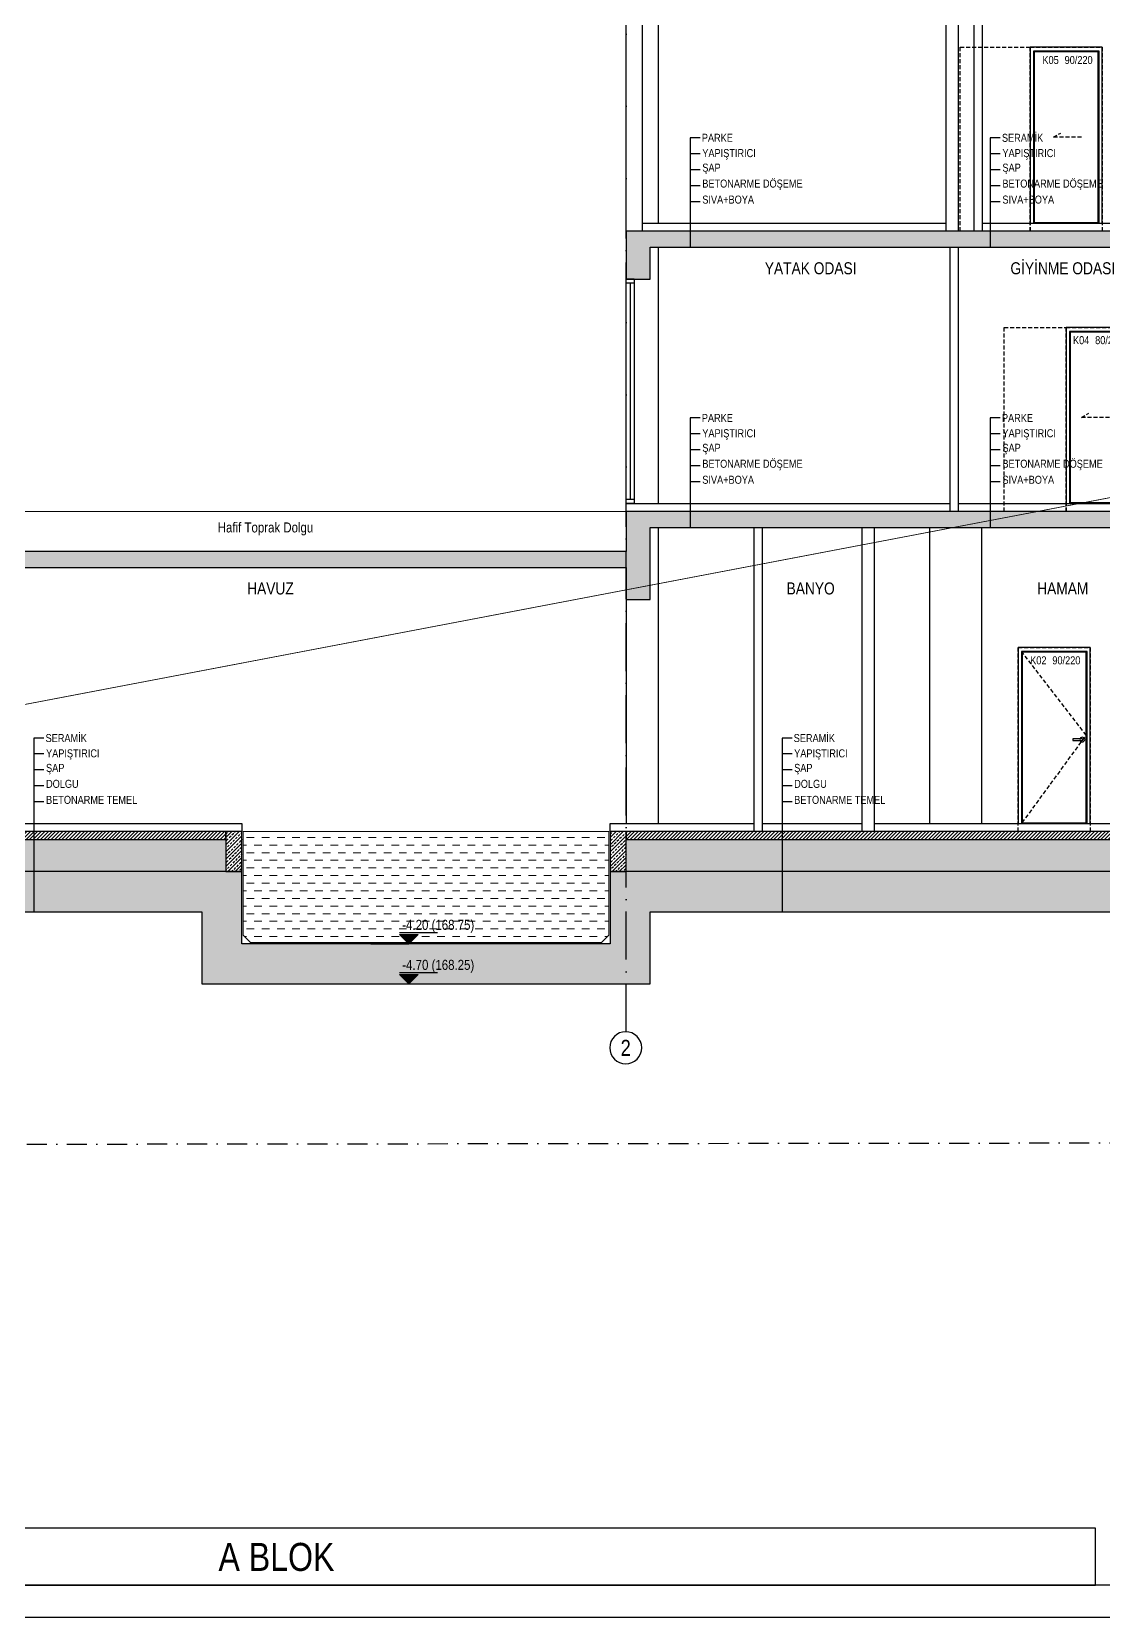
# Model space of a CAD drawing. Header units: millimetres. Extents: x 82776 to 137242, y 11666 to 27998.
# Drawn here: x 115761 to 117100, y 24998 to 26978 of the extents above; entities that cross this region are included whole.
import ezdxf
from ezdxf.enums import TextEntityAlignment as Align

# ---------------------------------------------------------------- set-up
doc = ezdxf.new("R2010")
doc.units = ezdxf.units.MM
for name, pattern in [('ACAD_ISO10W100', [18, 12, -3, 0, -3]), ('DASHDOT', [1, 0.5, -0.25, 0, -0.25]), ('DASHED', [15, 10, -5])]:
    doc.linetypes.add(name, pattern=pattern)
for name, color, linetype in [('0_IFC_Door_Text', 11, 'Continuous'), ('0_IFC_Elevation_4', 11, 'Continuous'), ('0_IFC_Elevation_5', 252, 'Continuous'), ('0_IFC_Grid', 14, 'ACAD_ISO10W100'), ('0_IFC_Grid_Text_100', 14, 'Continuous'), ('0_IFC_Hatch_Structure', 251, 'Continuous'), ('0_IFC_Legend_Viewport', 7, 'Continuous'), ('0_IFC_Notation_Level_50', 160, 'Continuous'), ('0_IFC_Notation_Section_50', 10, 'Continuous'), ('0_IFC_Room_Text(No)_50', 12, 'Continuous'), ('0_IFC_Text_Explanation_50', 231, 'Continuous'), ('1_IFC_Concrete_Section', 50, 'Continuous'), ('2_IFC_Wall', 130, 'Continuous'), ('3_IFC_Window', 136, 'Continuous'), ('4_IFC_Floor_Cladding', 143, 'Continuous'), ('7_IFC_Landscape', 45, 'Continuous')]:
    doc.layers.add(name, color=color, linetype=linetype)
doc.styles.add('IFC_TEXT', font='ARIALN.TTF')
doc.styles.add('MARITZA_A1-A2-A3  BLOK_231117$0$IFC_TEXT', font='ARIALN.TTF')

# ---------------------------------------------------------------- blocks, each defined once
blk = doc.blocks.new('*U2167')
blk.add_lwpolyline([(-3170.3, 0), (-1182.8, 0), (-1182.8, 71.5), (-3170.3, 71.5)], close=True)
at = {"layer": '0_IFC_Legend_Viewport', "transparency": 33554687}
blk.add_lwpolyline([(-3170.3, 2920), (0, 2920), (0, 0), (-3170.3, 0)], close=True, dxfattribs=at)
at = {"style": 'IFC_TEXT'}
for tag, p in [('PAFTA', (-2412.2, 17.9)), ('KOT', (-1159.1, 18)), ('OLCEK', (-110.4, 17.9))]:
    blk.add_attdef(tag, p, '', height=35, dxfattribs=at)
blk = doc.blocks.new('*U1033')
blk.add_wipeout([(0, 220), (90, 220), (90, 0), (0, 0)]).dxf.layer = '0_IFC_Elevation_5'
at = {"layer": '0_IFC_Elevation_4'}
for points in [[(0, 0), (0, 220), (90, 220), (90, 0)], [(5, 1), (5, 214), (85, 214), (85, 1)]]:
    blk.add_lwpolyline(points, close=True, dxfattribs=at)
blk.add_lwpolyline([(4, 0), (4, 215), (86, 215), (86, 0)], dxfattribs=at)
at = {"layer": '0_IFC_Elevation_5', "linetype": 'DASHED', "ltscale": 0.5}
blk.add_lwpolyline([(90, -10), (90, 220), (0, 220), (0, -10)], close=True, dxfattribs=at)
blk.add_lwpolyline([(85, 1), (5, 110.5), (85, 214)], dxfattribs=at)
at = {"layer": '0_IFC_Elevation_5'}
blk.add_lwpolyline([(10, 104, -1), (10, 106), (22, 106), (22, 104)], format="xyb", close=True, dxfattribs=at)
blk.add_circle((10, 105), 3, dxfattribs=at)
blk = doc.blocks.new('0_IFC_DOOR_TAG_50')
at = {"layer": '0_IFC_Door_Text', "style": 'IFC_TEXT'}
for tag, p in [('DOOR_TYPE', (0, 0)), ('DOOR_SIZE', (27.7, 0))]:
    blk.add_attdef(tag, p, '', height=10, dxfattribs=at)
blk = doc.blocks.new('*U2035')
blk.add_wipeout([(-6, -4.5), (-86, -4.5), (-86, -224.5), (-6, -224.5)]).dxf.layer = '0_IFC_Elevation_5'
at = {"layer": '0_IFC_Elevation_4'}
for points in [[(-6, -224.5), (-6, -4.5), (-86, -4.5), (-86, -224.5)], [(-11, -223.5), (-11, -10.5), (-81, -10.5), (-81, -223.5)]]:
    blk.add_lwpolyline(points, close=True, dxfattribs=at)
blk.add_lwpolyline([(-10, -224.5), (-10, -9.5), (-82, -9.5), (-82, -224.5)], dxfattribs=at)
at = {"layer": '0_IFC_Elevation_5', "linetype": 'DASHED', "ltscale": 0.5}
for points in [[(-163.5, -234.5), (-163.5, -4.5), (-86, -4.5), (-86, -234.5)], [(-86, -234.5), (-86, -4.5), (-6, -4.5), (-6, -234.5)]]:
    blk.add_lwpolyline(points, close=True, dxfattribs=at)
blk.add_lwpolyline([(-32.1, -117), (-67.1, -117), (-58, -111.7)], dxfattribs=at)
blk = doc.blocks.new('*U365')
blk.add_wipeout([(-50, 0), (-50, -10), (230, -10), (230, 0)]).dxf.layer = '3_IFC_Window'
at = {"layer": '3_IFC_Window'}
blk.add_lwpolyline([(-50, 0), (-50, -10), (230, -10), (230, 0)], close=True, dxfattribs=at)
for points in [[(-45, 0), (-45, -10)], [(225, 0), (225, -10)], [(230, 0), (230, -10)], [(225, -5), (-45, -5)]]:
    blk.add_lwpolyline(points, dxfattribs=at)
blk = doc.blocks.new('K05_GR')
blk.add_wipeout([(4, 5), (-86, 5), (-86, -215), (4, -215)]).dxf.layer = '0_IFC_Elevation_5'
at = {"layer": '0_IFC_Elevation_4'}
for points in [[(4, -215), (4, 5), (-86, 5), (-86, -215)], [(-1, -214), (-1, -1), (-81, -1), (-81, -214)]]:
    blk.add_lwpolyline(points, close=True, dxfattribs=at)
blk.add_lwpolyline([(0, -215), (0, 0), (-82, 0), (-82, -215)], dxfattribs=at)
at = {"layer": '0_IFC_Elevation_5', "linetype": 'DASHED', "ltscale": 0.5}
for points in [[(-173.5, -225), (-173.5, 5), (-86, 5), (-86, -225)], [(-86, -225), (-86, 5), (4, 5), (4, -225)]]:
    blk.add_lwpolyline(points, close=True, dxfattribs=at)
blk.add_lwpolyline([(-22.1, -107.5), (-57.1, -107.5), (-48, -102.2)], dxfattribs=at)
blk = doc.blocks.new('A_A-A KST_ALTLIK')
at = {"lineweight": 0, "true_color": 0x197c86}
h = blk.add_hatch(dxfattribs=at)
h.set_pattern_fill('DASH', color=136, scale=3, angle=180)
h.set_pattern_definition([(180, (-635312.197, -4152569.494), (-9.525, -9.525), [9.525, -9.525])])
h.paths.add_polyline_path([(-1343.5, 50), (-886.5, 50), (-886.5, -79.4), (-895.6, -88.5), (-1334.4, -88.5), (-1343.5, -79.4)])
at = {"layer": '0_IFC_Elevation_5'}
h = blk.add_hatch(dxfattribs=at)
h.set_pattern_fill('AR-CONC', color=256, scale=0.1, angle=180)
h.set_pattern_definition([(230, (-109822.608, -13827.086), (-18.218467, 1.5939086), [1.905, -20.955]), (175, (-109822.608, -13827.086), (3.524342, -19.1056845), [1.524, -16.7640584]), (280.451445, (-109824.126, -13826.953), (-14.6941247, -17.5117752), [1.619001, -17.8090245]), (226.1842, (-109822.608, -13832.166), (-27.107904, 4.204233), [2.8575, -31.4325]), (276.635558, (-109824.867, -13831.815), (-23.7404134, -24.7426125), [2.428502, -26.713561]), (171.18415, (-109822.608, -13832.166), (-23.7404134, -24.7426125), [2.285997, -25.145973]), (201, (-109825.148, -13830.896), (-15.1614391, 10.2265198), [1.905, -20.955]), (146, (-109825.148, -13830.896), (-6.1802028, -18.4187966), [1.524, -16.764]), (251.451445, (-109826.412, -13830.044), (-21.341642, -8.192277), [1.619001, -17.8089938]), (217.5, (-109822.608, -13827.086), (-0.30886033, -8.4555039), [0, -16.5608, 0, -17.018, 0, -16.8275]), (187.5, (-109822.608, -13827.086), (-6.68196625, -10.0180575), [0, -9.7028, 0, -16.1798, 0, -6.4135]), (147.5, (-109816.944, -13827.086), (-13.5590595, 0.5728744), [0, -6.35, 0, -19.812, 0, -26.289]), (137.5, (-109814.404, -13827.086), (-14.8129181, -2.5426491), [0, -8.255, 0, -13.1572, 0, -18.669])])
h.paths.add_polyline_path([(-1795, 40), (-1365, 40), (-1365, 0), (-1795, 0)])
h = blk.add_hatch(dxfattribs=at)
h.set_pattern_fill('AR-CONC', color=256, scale=0.1, angle=180)
h.set_pattern_definition([(230, (-108892.608, -13827.086), (-18.218467, 1.5939086), [1.905, -20.955]), (175, (-108892.608, -13827.086), (3.524342, -19.1056845), [1.524, -16.7640584]), (280.451445, (-108894.126, -13826.953), (-14.6941247, -17.5117752), [1.619001, -17.8090245]), (226.1842, (-108892.608, -13832.166), (-27.107904, 4.204233), [2.8575, -31.4325]), (276.635558, (-108894.867, -13831.815), (-23.7404134, -24.7426125), [2.428502, -26.713561]), (171.18415, (-108892.608, -13832.166), (-23.7404134, -24.7426125), [2.285997, -25.145973]), (201, (-108895.148, -13830.896), (-15.1614391, 10.2265198), [1.905, -20.955]), (146, (-108895.148, -13830.896), (-6.1802028, -18.4187966), [1.524, -16.764]), (251.451445, (-108896.412, -13830.044), (-21.341642, -8.192277), [1.619001, -17.8089938]), (217.5, (-108892.608, -13827.086), (-0.30886033, -8.4555039), [0, -16.5608, 0, -17.018, 0, -16.8275]), (187.5, (-108892.608, -13827.086), (-6.68196625, -10.0180575), [0, -9.7028, 0, -16.1798, 0, -6.4135]), (147.5, (-108886.944, -13827.086), (-13.5590595, 0.5728744), [0, -6.35, 0, -19.812, 0, -26.289]), (137.5, (-108884.404, -13827.086), (-14.8129181, -2.5426491), [0, -8.255, 0, -13.1572, 0, -18.669])])
h.paths.add_polyline_path([(-865, 40), (-35, 40), (-35, 0), (-865, 0)])
at = {"layer": '0_IFC_Hatch_Structure'}
h = blk.add_hatch(dxfattribs=at)
h.set_pattern_fill('ANSI31', color=256, angle=180)
h.set_pattern_definition([(225, (-115560.903, -25929.0858), (2.24506403, -2.24506403), [])])
h.paths.add_polyline_path([(-1795, 40), (-1365, 40), (-1365, 50), (-1795, 50)])
h = blk.add_hatch(dxfattribs=at)
h.set_pattern_fill('ANSI33', color=256, angle=180)
h.set_pattern_definition([(225, (-114280.903, -25929.086), (4.49012806, -4.49012806), []), (225, (-114285.393, -25929.086), (4.49012806, -4.49012806), [3.175, -1.5875])])
h.paths.add_polyline_path([(-1365, 0), (-1345, 0), (-1345, 50), (-1365, 50)])
h = blk.add_hatch(dxfattribs=at)
h.set_pattern_fill('ANSI33', color=256, angle=180)
h.set_pattern_definition([(225, (-113800.903, -25929.086), (4.49012806, -4.49012806), []), (225, (-113805.393, -25929.086), (4.49012806, -4.49012806), [3.175, -1.5875])])
h.paths.add_polyline_path([(-885, 0), (-865, 0), (-865, 50), (-885, 50)])
at = {"color": 136, "lineweight": 0, "true_color": 0x197c86}
blk.add_lwpolyline([(-1343.5, 50), (-886.5, 50), (-886.5, -79.4), (-895.6, -88.5), (-1334.4, -88.5), (-1343.5, -79.4)], close=True, dxfattribs=at)
at = {"layer": '0_IFC_Elevation_4'}
for points in [[(-825, 1130), (-825, 810)], [(-825, 780), (-825, 460)], [(-825, 430), (-825, 60)], [(-486, 430), (-486, 60)], [(-865, 340), (-865, 60)]]:
    blk.add_lwpolyline(points, dxfattribs=at)
at = {"layer": '0_IFC_Elevation_5'}
blk.add_lwpolyline([(-421, 430), (-421, 60)], dxfattribs=at)
at = {"layer": '1_IFC_Concrete_Section'}
for points in [[(-1795, 40), (-1365, 40), (-1365, 50), (-1795, 50)], [(-1365, 0), (-1345, 0), (-1345, 50), (-1365, 50)], [(-885, 0), (-865, 0), (-865, 50), (-885, 50)]]:
    blk.add_lwpolyline(points, close=True, dxfattribs=at)
at = {"layer": '2_IFC_Wall'}
for points in [[(-845, 800), (-865, 800), (-865, 1090), (-845, 1090)], [(-450, 450), (-460, 450), (-460, 780), (-450, 780)], [(-695, 50), (-705, 50), (-705, 430), (-695, 430)], [(-555, 50), (-570, 50), (-570, 430), (-555, 430)]]:
    blk.add_lwpolyline(points, close=True, dxfattribs=at)
at = {"layer": '4_IFC_Floor_Cladding'}
for points in [[(-845, 810), (-465, 810)], [(-1795, 60), (-1345, 60), (-1345, 50)], [(-885, 50), (-885, 60), (-705, 60)], [(-695, 60), (-570, 60)]]:
    blk.add_lwpolyline(points, dxfattribs=at)
for name, p in [('K05_GR', (-274, 1025)), ('*U2035', (-229, 684.5))]:
    blk.add_blockref(name, p)
at = {"xscale": -1, "rotation": 270}
blk.add_blockref('*U365', (-855, 510), dxfattribs=at)
at = {"xscale": -1}
blk.add_blockref('*U1033', (-285, 60), dxfattribs=at)
at = {"layer": '0_IFC_Text_Explanation_50', "insert": (-1220.7, 436.3), "char_height": 12.5, "attachment_point": 3, "style": 'IFC_TEXT'}
blk.add_mtext_dynamic_manual_height_columns('\\pxqc;Hafif Toprak Dolgu', width=189.749, gutter_width=12.5, heights=[44], dxfattribs=at)
at = {"layer": '0_IFC_Hatch_Structure'}
h = blk.add_hatch(dxfattribs=at)
h.set_pattern_fill('ANSI33', color=256, angle=180)
h.set_pattern_definition([(225, (-112087.661, -25929.086), (4.49012806, -4.49012806), []), (225, (-112092.1514, -25929.086), (4.49012806, -4.49012806), [3.175, -1.5875])])
h.paths.add_polyline_path([(-165, 1130), (35, 1130), (35, 1150), (-1015, 1150), (-1015, 1130), (-865, 1130), (-865, 1090), (-835, 1090), (-835, 1130), (-195, 1130), (-195, 1090), (-165, 1090)])
h.paths.add_polyline_path([(-165, 780), (-15, 780), (-15, 800), (-865, 800), (-865, 740), (-835, 740), (-835, 780), (-195, 780), (-195, 740), (-165, 740)])
h.paths.add_polyline_path([(-1815, 400), (-1815, 340), (-1785, 340), (-1785, 380), (-865, 380), (-865, 340), (-835, 340), (-835, 430), (-195, 430), (-195, 390), (-165, 390), (-165, 430), (-35, 430), (-35, 0), (-885, 0), (-885, -90), (-1345, -90), (-1345, 0), (-1815, 0), (-1815, -50), (-1395, -50), (-1395, -140), (-835, -140), (-835, -50), (-5, -50), (-5, 450), (-865, 450), (-865, 400)])
h.paths.add_polyline_path([(-1815, 400), (-1785, 400), (-1785, 450), (-1815, 450)], flags=0)
h = blk.add_hatch(dxfattribs=at)
h.set_pattern_fill('ANSI31', color=256, angle=180)
h.set_pattern_definition([(225, (-114630.903, -25929.0858), (2.24506403, -2.24506403), [])])
h.paths.add_polyline_path([(-865, 40), (-35, 40), (-35, 50), (-865, 50)])
at = {"layer": '1_IFC_Concrete_Section'}
for points in [[(-165, 780), (-15, 780), (-15, 800), (-865, 800), (-865, 740), (-835, 740), (-835, 780), (-195, 780), (-195, 740), (-165, 740)], [(-865, 40), (-35, 40), (-35, 50), (-865, 50)]]:
    blk.add_lwpolyline(points, close=True, dxfattribs=at)
for points in [[(-1785, 380), (-865, 380), (-865, 340), (-835, 340), (-835, 430), (-195, 430)], [(-35, 0), (-885, 0), (-885, -90), (-1345, -90), (-1345, 0), (-1815, 0)], [(-1815, -50), (-1395, -50), (-1395, -140), (-835, -140), (-835, -50), (-5, -50)], [(-5, 450), (-865, 450), (-865, 400), (-1815, 400)]]:
    blk.add_lwpolyline(points, dxfattribs=at)
at = {"layer": '2_IFC_Wall'}
for points in [[(-450, 800), (-465, 800), (-465, 1130), (-450, 1130)], [(-420, 800), (-430, 800), (-430, 1130), (-420, 1130)]]:
    blk.add_lwpolyline(points, close=True, dxfattribs=at)
at = {"layer": '4_IFC_Floor_Cladding'}
for points in [[(-420, 810), (-175, 810)], [(-865, 450), (-865, 460), (-460, 460)], [(-450, 460), (-225, 460)], [(-555, 60), (-35, 60)]]:
    blk.add_lwpolyline(points, dxfattribs=at)
at = {"transparency": 33554687}
for p, values in [((-344.8, 1009), {'DOOR_TYPE': 'K05', 'DOOR_SIZE': '90/220'}), ((-306.6, 659), {'DOOR_TYPE': 'K04', 'DOOR_SIZE': '80/220'}), ((-360.1, 259), {'DOOR_TYPE': 'K02', 'DOOR_SIZE': '90/220'})]:
    blk.add_blockref('0_IFC_DOOR_TAG_50', p, dxfattribs=at).add_auto_attribs(values)
blk = doc.blocks.new('0_IFC_ROOM_SEC_50')
at = {"layer": '0_IFC_Room_Text(No)_50', "style": 'IFC_TEXT'}
for tag, height, p in [('ROOM_NAME', 15, (10.2, -26.2)), ('ROOM_NUMBER', 10, (10.2, -7.2))]:
    blk.add_attdef(tag, text='', height=height, dxfattribs=at).set_placement(p, align=Align.MIDDLE_CENTER)
blk = doc.blocks.new('PARKE KATMANLASMA')
at = {"layer": '0_IFC_Text_Explanation_50'}
for points in [[(12.5, 0), (0, 0), (0, -136.8)], [(12.5, -19.9), (0, -19.9)], [(12.5, -39.9), (0, -39.9)], [(12.5, -59.8), (0, -59.8)], [(12.5, -79.8), (0, -79.8)]]:
    blk.add_lwpolyline(points, dxfattribs=at)
at = {"layer": '0_IFC_Text_Explanation_50', "char_height": 10, "attachment_point": 1, "style": 'MARITZA_A1-A2-A3  BLOK_231117$0$IFC_TEXT'}
for s, width, gutter_width, insert in [('PARKE', 243.705, 31.2, (14.6, 5)), ('YAPIŞTIRICI ', 224.862, 62.5, (15.2, -14.1)), ('ŞAP ', 224.862, 62.5, (15.2, -32.3)), ('BETONARME DÖŞEME ', 224.862, 62.5, (15.2, -52.2)), ('SIVA+BOYA', 224.862, 62.5, (15.2, -72.2))]:
    blk.add_mtext_dynamic_manual_height_columns(s, width=width, gutter_width=gutter_width, heights=[0], dxfattribs=dict(at, insert=insert))
blk = doc.blocks.new('SERAMIK KATMANLASMA')
at = {"layer": '0_IFC_Text_Explanation_50'}
for points in [[(12.5, 0), (0, 0), (0, -136.8)], [(12.5, -19.9), (0, -19.9)], [(12.5, -39.9), (0, -39.9)], [(12.5, -59.8), (0, -59.8)], [(12.5, -79.8), (0, -79.8)]]:
    blk.add_lwpolyline(points, dxfattribs=at)
at = {"layer": '0_IFC_Text_Explanation_50', "char_height": 10, "attachment_point": 1, "rotation": 360, "style": 'MARITZA_A1-A2-A3  BLOK_231117$0$IFC_TEXT'}
for s, width, gutter_width, insert in [('SERAMİK', 243.705, 31.2, (14.6, 5)), ('YAPIŞTIRICI ', 224.862, 62.5, (15.2, -14.1)), ('ŞAP', 224.862, 62.5, (15.2, -32.3)), ('BETONARME DÖŞEME ', 224.862, 62.5, (15.2, -52.2)), ('SIVA+BOYA', 224.862, 62.5, (15.2, -72.2))]:
    blk.add_mtext_dynamic_manual_height_columns(s, width=width, gutter_width=gutter_width, heights=[0], dxfattribs=dict(at, insert=insert))
blk = doc.blocks.new('SERAMIK KATMANLASMA_TEMEL2')
at = {"layer": '0_IFC_Text_Explanation_50'}
for points in [[(12.5, 0), (0, 0), (0, -216.9)], [(12.5, -19.9), (0, -19.9)], [(12.5, -39.9), (0, -39.9)], [(12.5, -59.8), (0, -59.8)], [(12.5, -79.8), (0, -79.8)]]:
    blk.add_lwpolyline(points, dxfattribs=at)
at = {"layer": '0_IFC_Text_Explanation_50', "char_height": 10, "attachment_point": 1, "rotation": 360, "style": 'MARITZA_A1-A2-A3  BLOK_231117$0$IFC_TEXT'}
for s, width, gutter_width, insert in [('SERAMİK', 243.705, 31.2, (14.6, 5)), ('YAPIŞTIRICI ', 224.862, 62.5, (15.2, -14.1)), ('ŞAP', 224.862, 62.5, (15.2, -32.3)), ('DOLGU', 224.862, 62.5, (15.2, -52.2)), ('BETONARME TEMEL', 224.862, 62.5, (15.2, -72.2))]:
    blk.add_mtext_dynamic_manual_height_columns(s, width=width, gutter_width=gutter_width, heights=[0], dxfattribs=dict(at, insert=insert))
blk = doc.blocks.new('A_A-A KST_YAZI')
for name, p in [('PARKE KATMANLASMA', (-785, 916.8)), ('SERAMIK KATMANLASMA', (-410, 916.8)), ('PARKE KATMANLASMA', (-785, 566.8)), ('PARKE KATMANLASMA', (-410, 566.8)), ('SERAMIK KATMANLASMA_TEMEL2', (-1605, 166.9)), ('SERAMIK KATMANLASMA_TEMEL2', (-670.2, 166.9))]:
    blk.add_blockref(name, p)
ref = blk.add_blockref('0_IFC_ROOM_SEC_50', (-635, 780))
ref.add_attrib('ROOM_NAME', 'YATAK ODASI', dxfattribs={"layer": '0_IFC_Room_Text(No)_50', "height": 15, "style": 'IFC_TEXT'}).set_placement((-634.4, 753.8), align=Align.MIDDLE_CENTER)
ref = blk.add_blockref('0_IFC_ROOM_SEC_50', (-320, 780))
ref.add_attrib('ROOM_NAME', 'GİYİNME ODASI', dxfattribs={"layer": '0_IFC_Room_Text(No)_50', "height": 15, "style": 'IFC_TEXT'}).set_placement((-319.4, 753.8), align=Align.MIDDLE_CENTER)
ref = blk.add_blockref('0_IFC_ROOM_SEC_50', (-1310, 380))
ref.add_attrib('ROOM_NAME', 'HAVUZ', dxfattribs={"layer": '0_IFC_Room_Text(No)_50', "height": 15, "style": 'IFC_TEXT'}).set_placement((-1309.4, 353.8), align=Align.MIDDLE_CENTER)
ref = blk.add_blockref('0_IFC_ROOM_SEC_50', (-635, 380))
ref.add_attrib('ROOM_NAME', 'BANYO', dxfattribs={"layer": '0_IFC_Room_Text(No)_50', "height": 15, "style": 'IFC_TEXT'}).set_placement((-634.4, 353.8), align=Align.MIDDLE_CENTER)
ref = blk.add_blockref('0_IFC_ROOM_SEC_50', (-320, 380))
ref.add_attrib('ROOM_NAME', 'HAMAM', dxfattribs={"layer": '0_IFC_Room_Text(No)_50', "height": 15, "style": 'IFC_TEXT'}).set_placement((-319.4, 353.8), align=Align.MIDDLE_CENTER)
blk = doc.blocks.new('0_IFC_AXIS_TEXT_100')
at = {"layer": '0_IFC_Grid_Text_100'}
blk.add_circle((0, 1000), 1000, dxfattribs=at)
at = {"layer": '0_IFC_Grid_Text_100', "style": 'IFC_TEXT'}
blk.add_attdef('AXIS_NO', text='', height=1000, dxfattribs=at).set_placement((0, 993), align=Align.MIDDLE_CENTER)
blk = doc.blocks.new('A_A-A KST_AKS')
at = {"layer": '0_IFC_Grid', "ltscale": 5}
blk.add_lwpolyline([(950, -1770.00231), (950, -200.01277)], dxfattribs=at)
ref = blk.add_blockref('0_IFC_AXIS_TEXT_100', (949.46596, -1809.99285), dxfattribs=dict(xscale=-0.02, yscale=0.02, zscale=0.02))
ref.add_attrib('AXIS_NO', '2', dxfattribs={"layer": '0_IFC_Grid_Text_100', "height": 20, "rotation": 0, "style": 'IFC_TEXT'}).set_placement((949.46596, -1790.13853), align=Align.MIDDLE_CENTER)
blk = doc.blocks.new('A_A-A KST_DE')
at = {"layer": '0_IFC_Elevation_4', "linetype": 'DASHED', "const_width": 1}
blk.add_lwpolyline([(-300, 159.9), (0, 221), (1800, 564), (2347.9, 673.8)], dxfattribs=at)
blk = doc.blocks.new('0_IFC_NOT_RUDELEVEL_50_N')
at = {"layer": '0_IFC_Notation_Level_50'}
h = blk.add_hatch(color=256, dxfattribs=at)
h.dxf.hatch_style = 1
h.paths.add_polyline_path([(-201.6, 201.6), (201.6, 201.6), (0, 0)])
for p, q in [((-834.4, 0), (0, 0)), ((-201.6, 246.4), (627.2, 246.4))]:
    blk.add_line(p, q, dxfattribs=at)
blk.add_lwpolyline([(-201.6, 201.6), (201.6, 201.6), (0, 0), (-201.6, 201.6)], dxfattribs=at)
at = {"layer": '0_IFC_Notation_Level_50', "style": 'IFC_TEXT'}
blk.add_attdef('LEVEL', (-201.6, 302.4), '', height=280, dxfattribs=at)
blk = doc.blocks.new('A_KST A-A')
at = {"layer": '0_IFC_Notation_Section_50', "linetype": 'DASHDOT', "ltscale": 50}
blk.add_lwpolyline([(702.8, 82.4), (702.8, 1916.2), (-2365, 1912.7), (-2365, 78.9)], close=True, dxfattribs=at)
blk.add_blockref('A_A-A KST_ALTLIK', (-150, 420))
at = {"layer": '7_IFC_Landscape', "const_width": 1}
blk.add_lwpolyline([(-1015, 870), (-1965, 870)], dxfattribs=at)
for name, p in [('A_A-A KST_AKS', (-1965, 1990)), ('A_A-A KST_YAZI', (-150, 420)), ('A_A-A KST_DE', (-1965, 370))]:
    blk.add_blockref(name, p)
ref = blk.add_blockref('0_IFC_NOT_RUDELEVEL_50_N', (-1286.5, 330), dxfattribs=dict(xscale=0.057142857142768, yscale=0.057142857142768, zscale=0.057142857142768))
ref.add_attrib('LEVEL', '-4.20 (168.75)', (-1294.7, 347.3), dxfattribs={"layer": '0_IFC_Notation_Level_50', "height": 12.5, "style": 'IFC_TEXT'})
ref = blk.add_blockref('0_IFC_NOT_RUDELEVEL_50_N', (-1286.5, 280), dxfattribs=dict(xscale=0.057142857142768, yscale=0.057142857142768, zscale=0.057142857142768))
ref.add_attrib('LEVEL', '-4.70 (168.25)', (-1294.7, 297.3), dxfattribs={"layer": '0_IFC_Notation_Level_50', "height": 12.5, "style": 'IFC_TEXT'})

msp = doc.modelspace()

# ---------------------------------------------------------------- linework, layer by layer
msp.add_lwpolyline([(82776.4, 27997.6), (82776.4, 24997.6), (137241.5, 24997.6), (137241.5, 27997.6)], close=True)

# ---------------------------------------------------------------- block references
ref = msp.add_blockref('*U2167', (118272.7, 25037.6))
ref.add_attrib('PAFTA', '            A BLOK', (115860.5, 25055.5), dxfattribs={"height": 35, "style": 'IFC_TEXT'})

# ---------------------------------------------------------------- next in the draw order: block references
msp.add_blockref('A_KST A-A', (117518.6, 25509.1))

doc.saveas('drawing.dxf')
